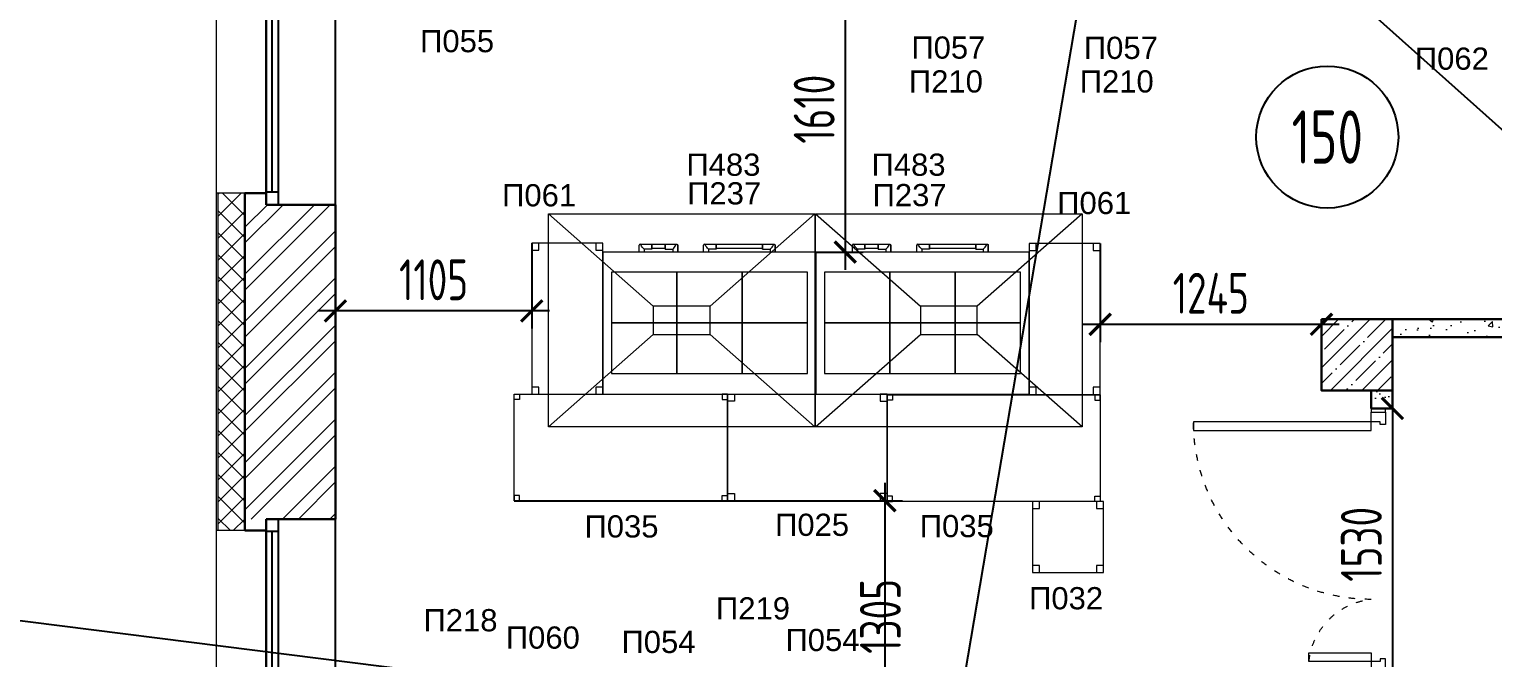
# Model space of a CAD drawing. Header units: millimetres. Extents: x -241391 to 8718866, y 0 to 143518.
# Drawn here: x -219708 to -211469, y 110895 to 114434 of the extents above; entities that cross this region are included whole.
import ezdxf
from ezdxf import colors
from ezdxf.entities.mleader import LeaderData, LeaderLine
from ezdxf.enums import TextEntityAlignment as Align
from ezdxf.math import Vec2, Vec3

# ---------------------------------------------------------------- set-up
doc = ezdxf.new("R2010")
doc.units = ezdxf.units.MM
doc.header["$MEASUREMENT"] = 0
doc.linetypes.add('ACAD_ISO03W100', pattern=[30, 12, -18])
doc.layers.get('0').update_dxf_attribs({"color": 250, "lineweight": 9})
for name, color, linetype, lineweight in [('АР_Двери', 5, 'Continuous', 18), ('АР_Колонны', 5, 'Continuous', 30), ('АР_Колонны Штрих', 250, 'Continuous', 5), ('АР_Маркер экспликации', 239, 'Continuous', 13), ('АР_Навесной фасад', 5, 'Continuous', 5), ('АР_Номер помещения', 1, 'Continuous', 25), ('АР_Перегородки газоблок', 165, 'Continuous', 30), ('АР_Перегородки газоблок_Штрих', 165, 'Continuous', 5), ('АР_Сущ Несущая стена', 202, 'Continuous', 30), ('АР_Утеплитель', 250, 'Continuous', 9), ('АР_Штриховка кирпич', 250, 'Continuous', 9), ('ТХ_пищеблок', 30, 'Continuous', 20)]:
    doc.layers.add(name, color=color, linetype=linetype, lineweight=lineweight)
doc.layers.add('АР_новое окно', color=160, linetype='Continuous')
doc.layers.add('ТХ_пищеблок_позиции', color=5, linetype='Continuous')
doc.layers.add('ТХ_привязка ТХ', color=7, linetype='Continuous', true_color=0x163d5c)
doc.styles.add('ISOCPEUR', font='isocpeur.ttf', dxfattribs={"width": 0.7})
doc.styles.add('Standart Arial', font='arial.ttf', dxfattribs={"width": 0.7, "height": 250})

# ---------------------------------------------------------------- blocks, each defined once
blk = doc.blocks.new('_Dot')
at = {"color": 0, "linetype": 'ByBlock', "lineweight": -2}
blk.add_line((-0.5, 0), (-1, 0), dxfattribs=at)
at = {"color": 0, "linetype": 'ByBlock', "const_width": 0.5}
blk.add_lwpolyline([(-0.25, 0, 1), (0.25, 0, 1)], format="xyb", close=True, dxfattribs=at)
blk = doc.blocks.new('Полуторная_на лестницу')
at = {"color": 253}
for points in [[(75, 80), (75, 1080), (124.9, 1080), (124.9, 80)], [(1375.1, 430), (1375.1, 80), (1425, 80), (1425, 430)]]:
    blk.add_lwpolyline(points, close=True, dxfattribs=at)
for points in [[(0, 0), (0, 80), (20, 80), (20, 0), (0, 0)], [(20, 80), (20, 0), (90, 0), (90, 30), (75, 30), (75, 80), (20, 80)], [(1480, 80), (1480, 0), (1410, 0), (1410, 30), (1425, 30), (1425, 80), (1480, 80)], [(1500, 0), (1500, 80), (1480, 80), (1480, 0), (1500, 0)]]:
    blk.add_lwpolyline(points, dxfattribs=at)
at = {"color": 253, "linetype": 'ACAD_ISO03W100', "ltscale": 3}
for centre, radius, start, end in [((75, 80), 1000, 0, 90), ((1465.4, 39.6), 392.5, 95.90754, 174.09246)]:
    blk.add_arc(centre, radius, start, end, dxfattribs=at)
blk = doc.blocks.new('*U145')
at = {"layer": 'АР_новое окно', "color": 253, "lineweight": 20}
for p, q in [((0, 1310), (-70, 1310)), ((0, 0), (-70, 0))]:
    blk.add_line(p, q, dxfattribs=at)
at = {"layer": 'АР_новое окно', "color": 253}
for p, q in [((-70, 1310), (-70, 0)), ((-70, 0), (-70, 1310)), ((0, 1240), (-70, 1240)), ((-35, 1240), (-35, 70)), ((0, 1310), (0, 0)), ((0, 70), (-70, 70))]:
    blk.add_line(p, q, dxfattribs=at)
blk = doc.blocks.new('*U191')
at = {"layer": 'АР_Номер помещения', "color": 7}
blk.add_circle((2781.3, -1797.8), 400, dxfattribs=at)
at = {"color": 7, "style": 'ISOCPEUR', "width": 0.7, "flags": 1}
blk.add_attdef('КАТЕГОРИЯ', (-499.2, -2092.2), '', height=250, dxfattribs=at)
at = {"layer": 'АР_Номер помещения', "color": 7, "style": 'ISOCPEUR', "width": 0.7}
blk.add_attdef('НОМЕР_ПОМЕЩЕНИЯ', text='', height=300, dxfattribs=at).set_placement((2781.3, -1797.8), align=Align.MIDDLE_CENTER)
blk = doc.blocks.new('_ArchTick')
at = {"color": 0, "linetype": 'ByBlock', "const_width": 0.15}
blk.add_lwpolyline([(-0.5, -0.5), (0.5, 0.5)], dxfattribs=at)

msp = doc.modelspace()

# ---------------------------------------------------------------- hatches: boundary and pattern name
at = {"layer": 'АР_Колонны Штрих', "ltscale": 100}
h = msp.add_hatch(dxfattribs=at)
h.set_pattern_fill('ANSI35', color=256, scale=500)
h.set_pattern_definition([(45, (-1169486.01, 152672.16), (-88.388348, 88.388348), []), (45, (-1169397.63, 152672.16), (-88.388348, 88.388348), [156.25, -31.25, 0, -31.25])])
h.paths.add_polyline_path([(-212033.9, 112800.7), (-212433.9, 112800.7), (-212433.9, 112400.7), (-212033.9, 112400.7)])
at = {"layer": 'АР_Перегородки газоблок_Штрих', "ltscale": 100}
h = msp.add_hatch(dxfattribs=at)
h.set_pattern_fill('AR-CONC', color=253, scale=30)
h.set_pattern_definition([(50, (0, 0), (215.17805, -18.82564), [22.5, -247.5]), (355, (0, 0), (-41.6254, 225.65764), [18, -198]), (100.45144, (17.93, -1.57), (173.55265, 206.832), [19.12206, -210.34263]), (46.1842, (0, 60), (320.1724, -49.65578), [33.75, -371.25]), (96.63564, (26.68, 55.86), (280.3986, 292.2356), [28.6831, -315.51413]), (351.18416, (0, 60), (280.3986, 292.2356), [27, -297]), (21, (30, 45), (179.07212, -120.78567), [22.5, -247.5]), (326, (30, 45), (72.9946, 217.54501), [18, -198]), (71.45144, (44.92, 34.93), (252.06671, 96.75935), [19.12206, -210.34263]), (37.5, (0, 0), (3.647957, 99.868156), [0, -195.6, 0, -201, 0, -198.75]), (7.5, (0, 0), (78.92086, 118.323514), [0, -114.6, 0, -191.1, 0, -75.75]), (327.5, (-66.9, 0), (160.14673, -6.766462), [0, -75, 0, -234, 0, -310.5]), (317.5, (-96.9, 0), (174.95585, 30.031495), [0, -97.5, 0, -155.4, 0, -220.5])])
h.paths.add_polyline_path([(-210361.8, 112800.7), (-212033.9, 112800.7), (-212033.9, 112700.7), (-210461.8, 112700.7), (-210461.8, 112553.9), (-210361.8, 112553.9)])
h = msp.add_hatch(dxfattribs=at)
h.set_pattern_fill('AR-CONC', color=256, scale=30)
h.set_pattern_definition([(50, (0, -30), (215.17805, -18.82564), [22.5, -247.5]), (355, (0, -30), (-41.6254, 225.65764), [18, -198]), (100.45144, (17.93, -31.57), (173.55265, 206.832), [19.12206, -210.34263]), (46.1842, (0, 30), (320.1724, -49.65578), [33.75, -371.25]), (96.63564, (26.68, 25.86), (280.3986, 292.2356), [28.6831, -315.51413]), (351.18416, (0, 30), (280.3986, 292.2356), [27, -297]), (21, (30, 15), (179.07212, -120.78567), [22.5, -247.5]), (326, (30, 15), (72.9946, 217.54501), [18, -198]), (71.45144, (44.92, 4.93), (252.06671, 96.75935), [19.12206, -210.34263]), (37.5, (0, -30), (3.647957, 99.868156), [0, -195.6, 0, -201, 0, -198.75]), (7.5, (0, -30), (78.92086, 118.323514), [0, -114.6, 0, -191.1, 0, -75.75]), (327.5, (-66.9, -30), (160.14673, -6.766462), [0, -75, 0, -234, 0, -310.5]), (317.5, (-96.9, -30), (174.95585, 30.031495), [0, -97.5, 0, -155.4, 0, -220.5])])
h.paths.add_polyline_path([(-212033.9, 112400.7), (-212153.9, 112400.7), (-212153.9, 112298.7), (-212033.9, 112298.7)])
at = {"layer": 'АР_Утеплитель', "ltscale": 100}
h = msp.add_hatch(dxfattribs=at)
h.set_pattern_fill('ANSI37', color=253, scale=700)
h.set_pattern_definition([(45, (-1188594, 154912.83), (-61.871843, 61.871843), []), (135, (-1188594, 154912.83), (-61.871843, -61.871843), [])])
h.paths.add_polyline_path([(-218643.9, 116590.7), (-218493.9, 116590.7), (-218493.9, 116590.7), (-218643.9, 116590.7)])
h.paths.add_polyline_path([(-218493.9, 107238), (-218643.9, 107238), (-218643.9, 106190.7), (-212704, 106190.7), (-212704, 106090.7), (-212554, 106090.7), (-212554, 106340.7), (-218493.9, 106340.7)])
h.paths.add_polyline_path([(-218493.9, 107340.7), (-218643.9, 107340.7), (-218643.9, 107238), (-218493.9, 107238)])
h.paths.add_polyline_path([(-218493.9, 110430.7), (-218643.9, 110430.7), (-218643.9, 108520.7), (-218493.9, 108520.7)])
h.paths.add_polyline_path([(-218493.9, 113510.7), (-218643.9, 113510.7), (-218643.9, 111610.7), (-218493.9, 111610.7)])
h.paths.add_polyline_path([(-218643.9, 114690.7), (-218493.9, 114690.7), (-218493.9, 116590.7), (-218643.9, 116590.7)])
at = {"layer": 'АР_Штриховка кирпич', "ltscale": 100}
h = msp.add_hatch(dxfattribs=at)
h.set_pattern_fill('ANSI32', color=256, scale=500)
h.set_pattern_definition([(45, (-1163480.52, 164822.8), (-132.58252, 132.58252), []), (45, (-1163392.13, 164822.8), (-132.58252, 132.58252), [])])
h.paths.add_polyline_path([(-217983.9, 113445.7), (-218493.9, 113445.7), (-218493.9, 111675.7), (-217983.9, 111675.7)])

# ---------------------------------------------------------------- linework, layer by layer
at = {"layer": 'АР_Колонны', "ltscale": 100}
msp.add_lwpolyline([(-212433.9, 112800.7), (-212033.9, 112800.7), (-212033.9, 112400.7), (-212433.9, 112400.7)], close=True, dxfattribs=at)
at = {"layer": 'АР_Навесной фасад', "color": 253, "ltscale": 100}
msp.add_line((-218653.9, 108520.7), (-218653.9, 116590.7), dxfattribs=at)
at = {"layer": 'АР_Навесной фасад', "ltscale": 100}
msp.add_line((-218643.9, 111610.7), (-218643.9, 113510.7), dxfattribs=at)
for points in [[(-218493.9, 113510.7), (-218653.9, 113510.7)], [(-218493.9, 111610.7), (-218653.9, 111610.7)]]:
    msp.add_lwpolyline(points, dxfattribs=at)
at = {"layer": 'АР_новое окно'}
for p, q in [((-217983.9, 113445.7), (-217983.9, 114755.7)), ((-217983.9, 110365.7), (-217983.9, 111675.7))]:
    msp.add_line(p, q, dxfattribs=at)
at = {"layer": 'АР_Перегородки газоблок', "color": 253, "ltscale": 100}
for points in [[(-212033.9, 112800.7), (-210361.8, 112800.7), (-210361.8, 112553.9), (-210461.8, 112553.9)], [(-212033.9, 112700.7), (-210461.8, 112700.7), (-210461.8, 112553.9)]]:
    msp.add_lwpolyline(points, dxfattribs=at)
at = {"layer": 'АР_Перегородки газоблок', "ltscale": 100}
for points in [[(-212153.9, 112400.7), (-212153.9, 112298.7)], [(-212033.9, 112400.7), (-212033.9, 112298.7)], [(-212033.9, 112298.7), (-212153.9, 112298.7)]]:
    msp.add_lwpolyline(points, dxfattribs=at)
at = {"layer": 'АР_Сущ Несущая стена', "ltscale": 100}
for p, q in [((-218493.9, 111610.7), (-218493.9, 113510.7)), ((-218375, 113510.7), (-218493.9, 113510.7)), ((-218375, 113445.7), (-218375, 113510.7)), ((-218375, 113445.7), (-217983.9, 113445.7)), ((-217983.9, 111675.7), (-217983.9, 113445.7)), ((-218375, 111675.7), (-217983.9, 111675.7)), ((-218375, 111610.7), (-218375, 111675.7)), ((-218375, 111610.7), (-218493.9, 111610.7))]:
    msp.add_line(p, q, dxfattribs=at)
at = {"layer": 'ТХ_пищеблок', "lineweight": 0, "ltscale": 100}
for p, q in [((-216785.4, 113394.8), (-216195.4, 112874.8)), ((-215285.4, 113394.8), (-215875.4, 112874.8)), ((-215280.9, 113394.8), (-214690.9, 112874.8)), ((-213780.9, 113394.8), (-214370.9, 112874.8)), ((-216785.4, 112194.8), (-216195.4, 112714.8)), ((-215285.4, 112194.8), (-215875.4, 112714.8)), ((-215280.9, 112194.8), (-214690.9, 112714.8)), ((-213780.9, 112194.8), (-214370.9, 112714.8))]:
    msp.add_line(p, q, dxfattribs=at)
at = {"layer": 'ТХ_пищеблок'}
for p, q in [((-215777.6, 111779.3, 0), (-215777.6, 112379.3, 0)), ((-215777.6, 112379.3, 0), (-214877.6, 112379.3, 0)), ((-215777.6, 112339.3, 0), (-215777.6, 112379.3, 0)), ((-215777.6, 112379.3, 0), (-215737.6, 112379.3, 0)), ((-215737.6, 112379.3, 0), (-215737.6, 112339.3, 0)), ((-214877.6, 112379.3, 0), (-214917.6, 112379.3, 0)), ((-214917.6, 112379.3, 0), (-214917.6, 112339.3, 0)), ((-214877.6, 112379.3, 0), (-214877.6, 111779.3, 0)), ((-214877.6, 112339.3, 0), (-214877.6, 112379.3, 0)), ((-215737.6, 112339.3, 0), (-215777.6, 112339.3, 0)), ((-214917.6, 112339.3, 0), (-214877.6, 112339.3, 0)), ((-215777.6, 111779.3, 0), (-215777.6, 111819.3, 0)), ((-215777.6, 111819.3, 0), (-215737.6, 111819.3, 0)), ((-215737.6, 111819.3, 0), (-215737.6, 111779.3, 0)), ((-214877.6, 111819.3, 0), (-214917.6, 111819.3, 0)), ((-214917.6, 111819.3, 0), (-214917.6, 111779.3, 0)), ((-214877.6, 111779.3, 0), (-214877.6, 111819.3, 0)), ((-214877.6, 111779.3, 0), (-215777.6, 111779.3, 0)), ((-215737.6, 111779.3, 0), (-215777.6, 111779.3, 0)), ((-214917.6, 111779.3, 0), (-214877.6, 111779.3, 0))]:
    msp.add_line(p, q, dxfattribs=at)
at = {"layer": 'ТХ_пищеблок', "ltscale": 100, "elevation": 0}
for points in [[(-216785.4, 113394.8), (-215285.4, 113394.8), (-215285.4, 112194.8), (-216785.4, 112194.8)], [(-215280.9, 113394.8), (-213780.9, 113394.8), (-213780.9, 112194.8), (-215280.9, 112194.8)]]:
    msp.add_lwpolyline(points, close=True, dxfattribs=at)
at = {"layer": 'ТХ_пищеблок', "elevation": 0}
for points in [[(-216879.1, 112379.3), (-216479.1, 112379.3), (-216479.1, 113229.3), (-216879.1, 113229.3)], [(-216879.1, 113189.3), (-216839, 113189.3), (-216839, 113229.3), (-216879.1, 113229.3)], [(-216519.2, 113189.3), (-216479.1, 113189.3), (-216479.1, 113229.3), (-216519.2, 113229.3)], [(-214079.1, 112377.8), (-213679.1, 112377.8), (-213679.1, 113227.8), (-214079.1, 113227.8)], [(-214079.1, 113187.8), (-214039, 113187.8), (-214039, 113227.8), (-214079.1, 113227.8)], [(-213719.2, 113187.8), (-213679.1, 113187.8), (-213679.1, 113227.8), (-213719.2, 113227.8)], [(-215279.1, 112379.3), (-215279.1, 113179.3), (-216479.1, 113179.3), (-216479.1, 112379.3)], [(-214079.1, 112379.3), (-214079.1, 113179.3), (-215279.1, 113179.3), (-215279.1, 112379.3)], [(-216063, 113065.3), (-216430.8, 113065.3), (-216430.8, 112780.8), (-216063, 112780.8)], [(-215695.2, 113065.3), (-216063, 113065.3), (-216063, 112780.8), (-215695.2, 112780.8)], [(-215327.4, 113065.3), (-215695.2, 113065.3), (-215695.2, 112780.8), (-215327.4, 112780.8)], [(-214863, 113065.3), (-215230.8, 113065.3), (-215230.8, 112780.8), (-214863, 112780.8)], [(-214495.2, 113065.3), (-214863, 113065.3), (-214863, 112780.8), (-214495.2, 112780.8)], [(-214127.4, 113065.3), (-214495.2, 113065.3), (-214495.2, 112780.8), (-214127.4, 112780.8)], [(-216063, 112780.8), (-216430.8, 112780.8), (-216430.8, 112496.3), (-216063, 112496.3)], [(-215695.2, 112780.8), (-216063, 112780.8), (-216063, 112496.3), (-215695.2, 112496.3)], [(-215327.4, 112780.8), (-215695.2, 112780.8), (-215695.2, 112496.3), (-215327.4, 112496.3)], [(-214863, 112780.8), (-215230.8, 112780.8), (-215230.8, 112496.3), (-214863, 112496.3)], [(-214495.2, 112780.8), (-214863, 112780.8), (-214863, 112496.3), (-214495.2, 112496.3)], [(-214127.4, 112780.8), (-214495.2, 112780.8), (-214495.2, 112496.3), (-214127.4, 112496.3)], [(-216879.1, 112379.3), (-216839.1, 112379.3), (-216839.1, 112419.3), (-216879.1, 112419.3)], [(-216519.1, 112379.3), (-216479.1, 112379.3), (-216479.1, 112419.3), (-216519.1, 112419.3)], [(-214079.1, 112377.8), (-214039.1, 112377.8), (-214039.1, 112417.8), (-214079.1, 112417.8)], [(-213719.1, 112377.8), (-213679.1, 112377.8), (-213679.1, 112417.8), (-213719.1, 112417.8)], [(-214060.7, 111774.8), (-214060.7, 111374.8), (-213660.7, 111374.8), (-213660.7, 111774.8)], [(-214060.7, 111774.8), (-214060.7, 111734.8), (-214020.7, 111734.8), (-214020.7, 111774.8)], [(-213700.7, 111774.8), (-213700.7, 111734.8), (-213660.7, 111734.8), (-213660.7, 111774.8)], [(-214060.7, 111414.8), (-214060.7, 111374.8), (-214020.7, 111374.8), (-214020.7, 111414.8)], [(-213700.7, 111414.9), (-213700.7, 111374.8), (-213660.7, 111374.8), (-213660.7, 111414.9)]]:
    msp.add_lwpolyline(points, close=True, dxfattribs=at)
for points in [[(-216269.1, 113224.3, 0.332973), (-216274, 113217.4)], [(-216245.9, 113195.8), (-216251.5, 113201.8, -0.180162), (-216265.8, 113224.3)], [(-216085.7, 113195.8), (-216080, 113201.8, 0.180162), (-216065.7, 113224.3)], [(-216062.4, 113224.3, -0.332973), (-216057.6, 113217.4)], [(-215906.8, 113224.3, 0.332973), (-215911.7, 113217.4)], [(-215883.6, 113195.8), (-215889.2, 113201.8, -0.180162), (-215903.6, 113224.3)], [(-215537.2, 113195.8), (-215531.5, 113201.8, 0.180162), (-215517.2, 113224.3)], [(-215513.9, 113224.3, -0.332973), (-215509.1, 113217.4)], [(-215069.1, 113224.3, 0.332973), (-215074, 113217.4)], [(-215045.9, 113195.8), (-215051.5, 113201.8, -0.180162), (-215065.8, 113224.3)], [(-214885.7, 113195.8), (-214880, 113201.8, 0.180162), (-214865.7, 113224.3)], [(-214862.4, 113224.3, -0.332973), (-214857.6, 113217.4)], [(-214706.8, 113224.3, 0.332973), (-214711.7, 113217.4)], [(-214683.6, 113195.8), (-214689.2, 113201.8, -0.180162), (-214703.6, 113224.3)], [(-214337.2, 113195.8), (-214331.5, 113201.8, 0.180162), (-214317.2, 113224.3)], [(-214313.9, 113224.3, -0.332973), (-214309.1, 113217.4)]]:
    msp.add_lwpolyline(points, format="xyb", dxfattribs=at)
for points in [[(-216274, 113179.3), (-216274, 113217.8)], [(-216269.1, 113224.3), (-216062.4, 113224.3)], [(-216203.2, 113195.8), (-216203.2, 113224.3), (-216203.2, 113195.8), (-216245.9, 113195.8), (-216251.5, 113201.8), (-216245.9, 113195.8), (-216245.9, 113179.3)], [(-216203.2, 113201.8), (-216128.3, 113201.8)], [(-216128.3, 113195.8), (-216128.3, 113224.3), (-216128.3, 113195.8), (-216085.7, 113195.8), (-216080, 113201.8), (-216085.7, 113195.8), (-216085.7, 113179.3)], [(-216057.6, 113217.8), (-216057.6, 113179.3)], [(-216057.6, 113217.8), (-216057.6, 113179.3)], [(-216057.6, 113179.3), (-216057.6, 113217.8)], [(-215911.7, 113179.3), (-215911.7, 113217.8)], [(-215906.8, 113224.3), (-215513.9, 113224.3)], [(-215840.9, 113195.8), (-215840.9, 113224.3), (-215840.9, 113195.8), (-215883.6, 113195.8), (-215889.2, 113201.8), (-215883.6, 113195.8), (-215883.6, 113179.3)], [(-215840.9, 113201.8), (-215579.8, 113201.8)], [(-215579.8, 113195.8), (-215579.8, 113224.3), (-215579.8, 113195.8), (-215537.2, 113195.8), (-215531.5, 113201.8), (-215537.2, 113195.8), (-215537.2, 113179.3)], [(-215509.1, 113217.8), (-215509.1, 113179.3)], [(-215509.1, 113179.3), (-215509.1, 113217.8)], [(-215074, 113179.3), (-215074, 113217.8)], [(-215069.1, 113224.3), (-214862.4, 113224.3)], [(-215003.2, 113195.8), (-215003.2, 113224.3), (-215003.2, 113195.8), (-215045.9, 113195.8), (-215051.5, 113201.8), (-215045.9, 113195.8), (-215045.9, 113179.3)], [(-215003.2, 113201.8), (-214928.3, 113201.8)], [(-214928.3, 113195.8), (-214928.3, 113224.3), (-214928.3, 113195.8), (-214885.7, 113195.8), (-214880, 113201.8), (-214885.7, 113195.8), (-214885.7, 113179.3)], [(-214857.6, 113217.8), (-214857.6, 113179.3)], [(-214857.6, 113217.8), (-214857.6, 113179.3)], [(-214857.6, 113179.3), (-214857.6, 113217.8)], [(-214711.7, 113179.3), (-214711.7, 113217.8)], [(-214706.8, 113224.3), (-214313.9, 113224.3)], [(-214640.9, 113195.8), (-214640.9, 113224.3), (-214640.9, 113195.8), (-214683.6, 113195.8), (-214689.2, 113201.8), (-214683.6, 113195.8), (-214683.6, 113179.3)], [(-214640.9, 113201.8), (-214379.8, 113201.8)], [(-214379.8, 113195.8), (-214379.8, 113224.3), (-214379.8, 113195.8), (-214337.2, 113195.8), (-214331.5, 113201.8), (-214337.2, 113195.8), (-214337.2, 113179.3)], [(-214309.1, 113217.8), (-214309.1, 113179.3)], [(-214309.1, 113179.3), (-214309.1, 113217.8)]]:
    msp.add_lwpolyline(points, dxfattribs=at)
at = {"layer": 'ТХ_пищеблок', "lineweight": 0, "ltscale": 100, "elevation": 0}
for points in [[(-216195.4, 112714.8), (-215875.4, 112714.8), (-215875.4, 112874.8), (-216195.4, 112874.8)], [(-214690.9, 112714.8), (-214370.9, 112714.8), (-214370.9, 112874.8), (-214690.9, 112874.8)]]:
    msp.add_lwpolyline(points, close=True, dxfattribs=at)
at = {"layer": 'ТХ_пищеблок', "ltscale": 0.1, "elevation": 0}
for points in [[(-216977.6, 112379.3), (-215777.6, 112379.3), (-215777.6, 111779.3), (-216977.6, 111779.3)], [(-216977.6, 112379.3), (-216947.6, 112379.3), (-216947.6, 112349.3), (-216977.6, 112349.3)], [(-215777.6, 112379.3), (-215807.6, 112379.3), (-215807.6, 112349.3), (-215777.6, 112349.3)], [(-214879.1, 112375.5), (-213679.1, 112375.5), (-213679.1, 111775.5), (-214879.1, 111775.5)], [(-214879.1, 112375.5), (-214849.1, 112375.5), (-214849.1, 112345.5), (-214879.1, 112345.5)], [(-213679.1, 112375.5), (-213709.1, 112375.5), (-213709.1, 112345.5), (-213679.1, 112345.5)], [(-216977.6, 111779.3), (-216947.6, 111779.3), (-216947.6, 111809.3), (-216977.6, 111809.3)], [(-215777.6, 111779.3), (-215807.6, 111779.3), (-215807.6, 111809.3), (-215777.6, 111809.3)], [(-214879.1, 111775.5), (-214849.1, 111775.5), (-214849.1, 111805.5), (-214879.1, 111805.5)], [(-213679.1, 111775.5), (-213709.1, 111775.5), (-213709.1, 111805.5), (-213679.1, 111805.5)]]:
    msp.add_lwpolyline(points, close=True, dxfattribs=at)
at = {"layer": 'ТХ_привязка ТХ', "ltscale": 100}
for p, q in [((-215114.2, 114888.4), (-215114.2, 113079.3)), ((-217983.9, 113445.7), (-217983.9, 112748.1)), ((-216879.1, 113229.3), (-216879.1, 112748.1)), ((-213679.1, 113227.8), (-213679.1, 112672.4)), ((-215279.1, 113179.3), (-215014.2, 113179.3)), ((-216779.1, 112848.1), (-218083.9, 112848.1)), ((-212433.9, 112800.7), (-212433.9, 112672.4)), ((-212333.9, 112772.4), (-213779.1, 112772.4)), ((-212033.9, 112398.7), (-212033.9, 110668.7)), ((-212033.9, 112298.7), (-212133.9, 112298.7)), ((-214891.4, 111879.3), (-214891.4, 110376.6)), ((-216977.6, 111779.3), (-214791.4, 111779.3))]:
    msp.add_line(p, q, dxfattribs=at)

# ---------------------------------------------------------------- block references
at = {"layer": 'АР_Двери', "xscale": -1, "rotation": 90}
msp.add_blockref('Полуторная_на лестницу', (-212073.9, 112298.7), dxfattribs=at)
at = {"layer": 'АР_Маркер экспликации'}
ref = msp.add_blockref('*U191', (-215182, 115624.8), dxfattribs=at)
ref.add_attrib('НОМЕР_ПОМЕЩЕНИЯ', '150', dxfattribs={"layer": 'АР_Номер помещения', "color": 7, "height": 300, "style": 'ISOCPEUR', "width": 0.7}).set_placement((-212400.7, 113827.1), align=Align.MIDDLE_CENTER)
at = {"layer": 'АР_новое окно', "xscale": -1, "rotation": 180}
for p in [(-218305, 114755.7), (-218305, 111675.7)]:
    msp.add_blockref('*U145', p, dxfattribs=at)
at = {"layer": 'ТХ_привязка ТХ', "ltscale": 100, "xscale": 120, "yscale": 120, "zscale": 120}
for p, rotation in [((-215114.2, 113179.3), 270), ((-217983.9, 112848.1), 180), ((-213679.1, 112772.4), 180), ((-212033.9, 112298.7), 90), ((-214891.4, 111779.3), 90)]:
    msp.add_blockref('_ArchTick', p, dxfattribs=dict(at, rotation=rotation))
for p in [(-216879.1, 112848.1), (-212433.9, 112772.4)]:
    msp.add_blockref('_ArchTick', p, dxfattribs=at)

# ---------------------------------------------------------------- texts
at = {"layer": 'ТХ_пищеблок_позиции', "style": 'Standart Arial'}
for s, p in [('П055', (-217507.7, 114304.6, -1.1)), ('П057', (-214742.3, 114268.4, -0.5)), ('П057', (-213771.1, 114266.8, -0.5)), ('П062', (-211908, 114206, -0.5)), ('П210', (-214756.1, 114077.8, -0.5)), ('П210', (-213794.5, 114077.8, -0.5)), ('П483', (-216008.4, 113608.9, -1.1)), ('П483', (-214966.4, 113608.9, -1.1)), ('П061', (-217046, 113436.7, -1.1)), ('П237', (-216004.3, 113447.6, -1.1)), ('П237', (-214960.5, 113437.7, -1.1)), ('П061', (-213921.1, 113393.3, -1.1)), ('П035', (-216582.3, 111572, -1.1)), ('П025', (-215509.6, 111581.2, -1.1)), ('П035', (-214694.9, 111573.9, -1.1)), ('П219', (-215842, 111110.4, 392.7)), ('П032', (-214079.6, 111167.7, -1.1)), ('П218', (-217488.5, 111043.9, 79.9)), ('П060', (-217025.1, 110946.2, 0.7)), ('П054', (-215450.9, 110932.6, -616.2)), ('П054', (-216374.1, 110921.7, -616.2))]:
    msp.add_text(s, height=125, dxfattribs=at).set_placement(p)
at = {"layer": 'ТХ_привязка ТХ', "ltscale": 100, "char_height": 230, "attachment_point": 5, "rotation": 90, "style": 'ISOCPEUR'}
for s, insert in [('\\A1;1610', (-215289.2, 113983.8)), ('\\A1;1530', (-212208.9, 111533.7)), ('\\A1;1305', (-214916.4, 111127.9))]:
    msp.add_mtext(s, dxfattribs=dict(at, insert=insert))
at = {"layer": 'ТХ_привязка ТХ', "ltscale": 100, "char_height": 230, "attachment_point": 5, "style": 'ISOCPEUR'}
for s, insert in [('\\A1;1105', (-217431.5, 113023.1)), ('\\A1;1245', (-213056.5, 112947.4))]:
    msp.add_mtext(s, dxfattribs=dict(at, insert=insert))

# ---------------------------------------------------------------- leaders
at = {"layer": 'ТХ_привязка ТХ', "lineweight": 20}
ml = msp.add_multileader_mtext('Standard', dxfattribs=at)
ml.set_content('Водонагреватель накопительный, 100л\\PДиам.резьбы патрубков подключения х/г воды G1/2', color=256, style='Standart Arial')
ml.set_leader_properties()
ml.set_arrow_properties(name='DOT')
ml.build(insert=Vec2(0, 0))
ml.multileader.update_dxf_attribs({"text_left_attachment_type": 6, "text_right_attachment_type": 6, "dogleg_length": 50, "arrow_head_size": 50})
ctx = ml.context
ctx.base_point, ctx.char_height, ctx.arrow_head_size, ctx.landing_gap_size, ctx.plane_origin = Vec3(-196472.8, 100542, 65.9), 200, 50, 0, Vec3(-146079.8, 162233.8, 65.9)
ctx.left_attachment, ctx.right_attachment = 6, 6
notes = []
notes.append((ctx, [(1, (1, 1, 0), (-196522.8, 100542, 65.9), (1, 0), 50, [(5, [(-206820.3, 100520.7, 65.9), (-205890.3, 104677.4, 65.9), (-210225.6, 101364.6, 65.9), (-207755.1, 109412.9, 65.9), (-212975.1, 109571, 65.9), (-215109.5, 106862.3, 65.9), (-213590.6, 115812.1, 65.9)], 0, [])])]))
ctx.mtext.insert, ctx.mtext.width, ctx.mtext.defined_height, ctx.mtext.flow_direction = Vec3(-196472.8, 100800.8, 65.9), 5613.825, 206.6, 5
ml = msp.add_multileader_mtext('Standard', dxfattribs=at)
ml.set_content('Сливной лоток с трапом со съемной решеткой из нерж.  стали, 2500х400 мм, размер ячейки 33х33 мм', color=256, style='Standart Arial')
ml.set_leader_properties()
ml.set_arrow_properties(name='DOT')
ml.build(insert=Vec2(0, 0))
ml.multileader.update_dxf_attribs({"text_left_attachment_type": 6, "text_right_attachment_type": 6, "dogleg_length": 50, "arrow_head_size": 50})
ctx = ml.context
ctx.base_point, ctx.char_height, ctx.arrow_head_size, ctx.landing_gap_size, ctx.plane_origin = Vec3(-225624, 111376.4, 0), 200, 50, 0, Vec3(-197521.1, 107706.6, 0)
ctx.left_attachment, ctx.right_attachment = 6, 6
notes.append((ctx, [(0, (1, 1, 0), (-221935.4, 111376.4, 0), (-1, 0), 50, [(0, [(-216311.7, 110668.2, 0)], 0, [])])]))
ctx.mtext.insert, ctx.mtext.width, ctx.mtext.flow_direction = Vec3(-225624, 111631.9, 0), 3771.54, 5
for ctx, leaders in notes:
    for number, flags, end, landing, length, lines in leaders:
        leader = LeaderData()
        leader.index, (leader.has_last_leader_line, leader.has_dogleg_vector, leader.attachment_direction) = number, flags
        leader.last_leader_point, leader.dogleg_vector, leader.dogleg_length = Vec3(end), Vec3(landing), length
        for number, points, colour, breaks in lines:
            line = LeaderLine()
            line.index, line.vertices, line.color, line.breaks = number, Vec3.list(points), colors.encode_raw_color(colour), breaks
            leader.lines.append(line)
        ctx.leaders.append(leader)

doc.saveas('drawing.dxf')
